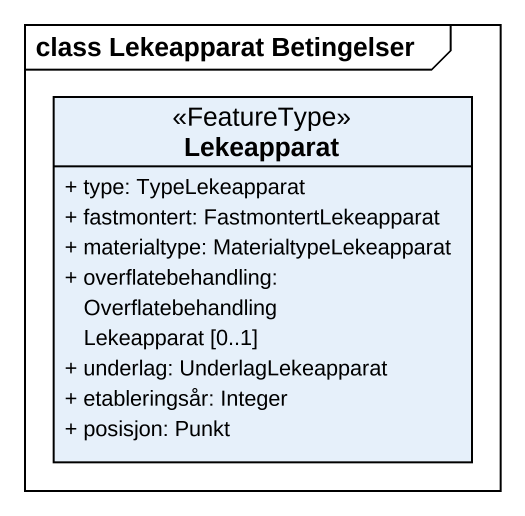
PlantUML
@startuml
mainframe class Lekeapparat Betingelser
hide circle
hide empty members
skinparam classAttributeIconSize 0
class Lekeapparat <<FeatureType>> {
  + type: TypeLekeapparat
  + fastmontert: FastmontertLekeapparat
  + materialtype: MaterialtypeLekeapparat
  + overflatebehandling: OverflatebehandlingLekeapparat [0..1]
  + underlag: UnderlagLekeapparat
  + etableringsår: Integer
  + posisjon: Punkt
}
@enduml
